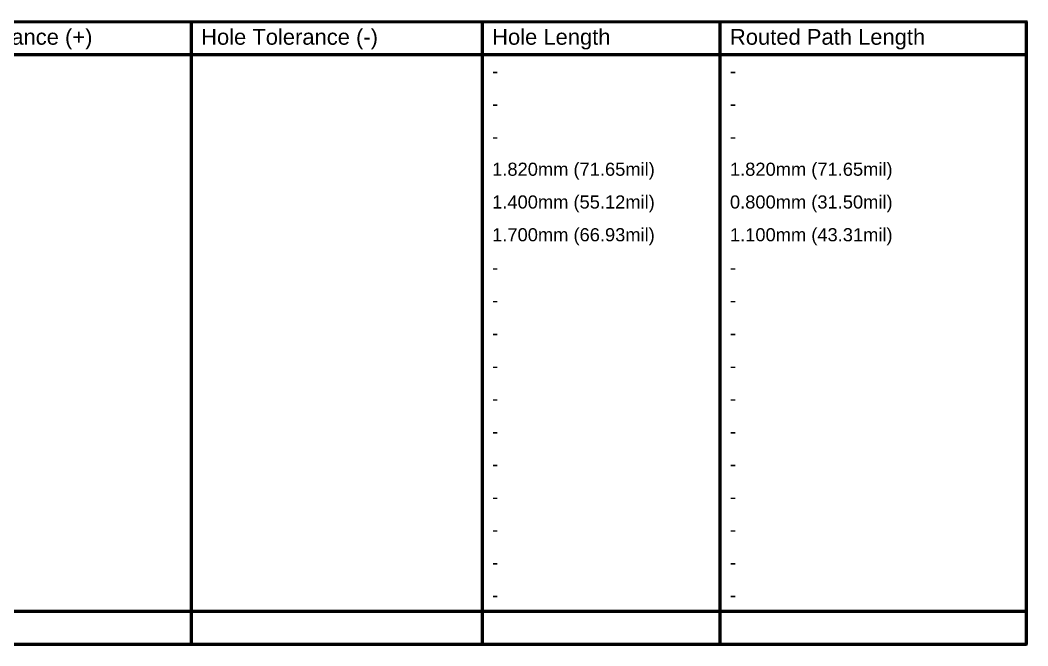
# Model space of a CAD drawing. Header units: inches. Extents: x -2.7 to 10.9, y -2.9 to 7.4.
# Drawn here: x 6.324 to 10.941, y 4.562 to 7.427 of the extents above; entities that cross this region are included whole.
import ezdxf

# ---------------------------------------------------------------- set-up
doc = ezdxf.new("R2010")
doc.units = ezdxf.units.IN
doc.header["$MEASUREMENT"] = 0
doc.layers.add('Drill Drawing', color=1, linetype='Continuous')
doc.styles.add('Arial', font='', dxfattribs={"height": 0.2})
doc.styles.get('Arial').set_extended_font_data('Arial')

msp = doc.modelspace()

# ---------------------------------------------------------------- linework, layer by layer
at = {"layer": 'Drill Drawing'}
for points in [[(-2.6445, 7.4199, 0.015, 0.015, 0), (10.9337, 7.4199, 0.015, 0.015, 0)], [(7.1078, 4.5699, 0.015, 0.015, 0), (7.1078, 7.4199, 0.015, 0.015, 0)], [(8.4414, 4.5699, 0.015, 0.015, 0), (8.4414, 7.4199, 0.015, 0.015, 0)], [(9.5311, 4.5699, 0.015, 0.015, 0), (9.5311, 7.4199, 0.015, 0.015, 0)], [(10.9337, 4.5699, 0.015, 0.015, 0), (10.9337, 7.4199, 0.015, 0.015, 0)], [(-2.6445, 7.2699, 0.015, 0.015, 0), (10.9337, 7.2699, 0.015, 0.015, 0)], [(-2.6445, 4.7199, 0.015, 0.015, 0), (10.9337, 4.7199, 0.015, 0.015, 0)], [(-2.6445, 4.5699, 0.015, 0.015, 0), (10.9337, 4.5699, 0.015, 0.015, 0)]]:
    msp.add_lwpolyline(points, format="xyseb", dxfattribs=at)
for points in [[(7.104, 7.4199, 0.0075, 0.0075, 1), (7.1115, 7.4199, 0.0075, 0.0075, 1)], [(8.4376, 7.4199, 0.0075, 0.0075, 1), (8.4451, 7.4199, 0.0075, 0.0075, 1)], [(9.5273, 7.4199, 0.0075, 0.0075, 1), (9.5348, 7.4199, 0.0075, 0.0075, 1)], [(10.9299, 7.4199, 0.0075, 0.0075, 1), (10.9374, 7.4199, 0.0075, 0.0075, 1)], [(10.9299, 7.4199, 0.0075, 0.0075, 1), (10.9374, 7.4199, 0.0075, 0.0075, 1)], [(10.9299, 7.2699, 0.0075, 0.0075, 1), (10.9374, 7.2699, 0.0075, 0.0075, 1)], [(10.9299, 4.7199, 0.0075, 0.0075, 1), (10.9374, 4.7199, 0.0075, 0.0075, 1)], [(7.104, 4.5699, 0.0075, 0.0075, 1), (7.1115, 4.5699, 0.0075, 0.0075, 1)], [(8.4376, 4.5699, 0.0075, 0.0075, 1), (8.4451, 4.5699, 0.0075, 0.0075, 1)], [(9.5273, 4.5699, 0.0075, 0.0075, 1), (9.5348, 4.5699, 0.0075, 0.0075, 1)], [(10.9299, 4.5699, 0.0075, 0.0075, 1), (10.9374, 4.5699, 0.0075, 0.0075, 1)], [(10.9299, 4.5699, 0.0075, 0.0075, 1), (10.9374, 4.5699, 0.0075, 0.0075, 1)]]:
    msp.add_lwpolyline(points, format="xyseb", close=True, dxfattribs=at)

# ---------------------------------------------------------------- texts
at = {"layer": 'Drill Drawing', "style": 'Arial'}
for s, height, p in [('Hole Tolerance (+)', 0.072, (5.8192, 7.3149)), ('Hole Tolerance (-)', 0.072, (7.1528, 7.3149)), ('Hole Length', 0.072, (8.4864, 7.3149)), ('Routed Path Length', 0.072, (9.5761, 7.3149)), ('-', 0.06, (8.4864, 7.1649)), ('-', 0.06, (9.5761, 7.1649)), ('-', 0.06, (8.4864, 7.0149)), ('-', 0.06, (9.5761, 7.0149)), ('-', 0.06, (8.4864, 6.8649)), ('-', 0.06, (9.5761, 6.8649)), ('1.820mm (71.65mil)', 0.06, (8.4864, 6.7149)), ('1.820mm (71.65mil)', 0.06, (9.5761, 6.7149)), ('1.400mm (55.12mil)', 0.06, (8.4864, 6.5649)), ('0.800mm (31.50mil)', 0.06, (9.5761, 6.5649)), ('1.700mm (66.93mil)', 0.06, (8.4864, 6.4149)), ('1.100mm (43.31mil)', 0.06, (9.5761, 6.4149)), ('-', 0.06, (8.4864, 6.2649)), ('-', 0.06, (9.5761, 6.2649)), ('-', 0.06, (8.4864, 6.1149)), ('-', 0.06, (9.5761, 6.1149)), ('-', 0.06, (8.4864, 5.9649)), ('-', 0.06, (9.5761, 5.9649)), ('-', 0.06, (8.4864, 5.8149)), ('-', 0.06, (9.5761, 5.8149)), ('-', 0.06, (8.4864, 5.6649)), ('-', 0.06, (9.5761, 5.6649)), ('-', 0.06, (8.4864, 5.5149)), ('-', 0.06, (9.5761, 5.5149)), ('-', 0.06, (8.4864, 5.3649)), ('-', 0.06, (9.5761, 5.3649)), ('-', 0.06, (8.4864, 5.2149)), ('-', 0.06, (9.5761, 5.2149)), ('-', 0.06, (8.4864, 5.0649)), ('-', 0.06, (9.5761, 5.0649)), ('-', 0.06, (8.4864, 4.9149)), ('-', 0.06, (9.5761, 4.9149)), ('-', 0.06, (8.4864, 4.7649)), ('-', 0.06, (9.5761, 4.7649))]:
    msp.add_text(s, height=height, dxfattribs=at).set_placement(p)

doc.saveas('drawing.dxf')
